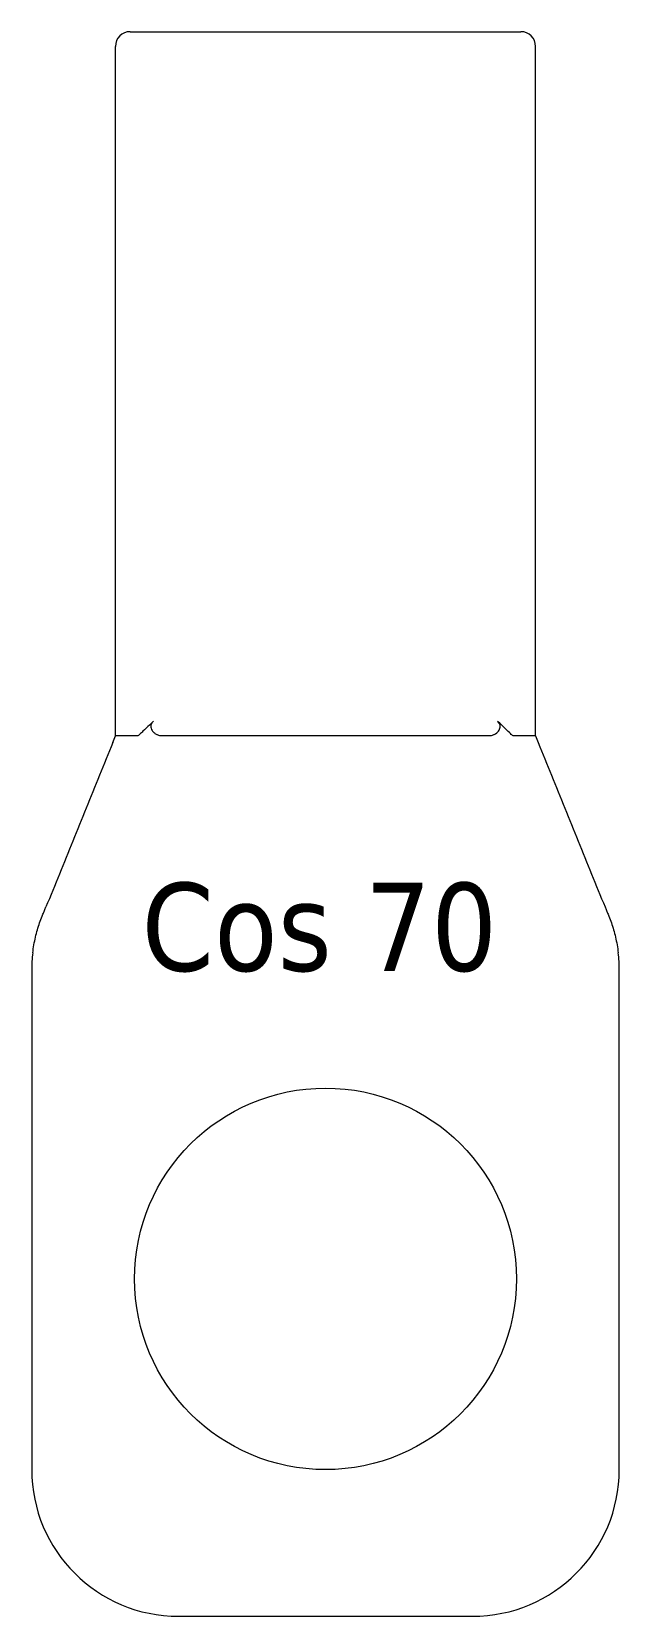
# Model space of a CAD drawing. Header units: millimetres. Extents: x 0 to 20, y 0 to 54.
import ezdxf

# ---------------------------------------------------------------- set-up
doc = ezdxf.new("R2010")
doc.units = ezdxf.units.MM
doc.layers.add('Symbol (ISO)', color=7, linetype='Continuous', lineweight=25)
doc.layers.add('Visible (ISO)', color=7, linetype='Continuous', lineweight=13)
doc.styles.add('Note Text (ISO)', font='tahoma.ttf')

# ---------------------------------------------------------------- blocks, each defined once
blk = doc.blocks.new('dggtứg')
at = {"layer": 'Visible (ISO)'}
for p, q in [((-6.65, 42.5), (6.65, 42.5)), ((-7.15, 18.5), (-7.15, 42)), ((7.15, 18.5), (7.15, 42)), ((-7.147, 18.5), (-7.15, 18.5)), ((-6.501, 18.5), (-7.147, 18.5)), ((-6.395, 18.5), (-6.501, 18.5)), ((5.526, 18.5), (-5.526, 18.5)), ((6.501, 18.5), (6.395, 18.5)), ((7.147, 18.5), (6.501, 18.5)), ((7.15, 18.5), (7.147, 18.5)), ((-10, 10.393), (-10, 9.298)), ((10, 9.298), (10, 10.393)), ((-10, 9.298), (-10, -6.5)), ((10, -6.5), (10, 9.298)), ((-5, -11.5), (5, -11.5))]:
    blk.add_line(p, q, dxfattribs=at)
blk.add_circle((0, 0), 6.5, dxfattribs=at)
for centre, radius, start, end in [((-6.65, 42), 0.5, 90, 180), ((6.65, 42), 0.5, 0, 90), ((-5, 10.521), 5, 173.1851, 180), ((5, 10.521), 5, 0, 6.8149), ((-5, -6.5), 5, 180, 270), ((5, -6.5), 5, 270, 0)]:
    blk.add_arc(centre, radius, start, end, dxfattribs=at)
for points, knots in [([(-5.855, 19), (-5.902, 18.957), (-5.947, 18.915), (-6.07, 18.801), (-6.145, 18.729), (-6.251, 18.626), (-6.286, 18.591), (-6.332, 18.547), (-6.349, 18.532), (-6.379, 18.506), (-6.389, 18.5), (-6.395, 18.5)], [0.1231746, 0.1231746, 0.1231746, 0.1231746, 0.1506879, 0.1506879, 0.1985102, 0.1985102, 0.2228063, 0.2228063, 0.2335766, 0.2335766, 0.2459593, 0.2459593, 0.2459593, 0.2459593]), ([(-5.855, 19), (-5.875, 18.981), (-5.893, 18.962), (-5.911, 18.937), (-5.915, 18.932), (-5.919, 18.925), (-5.921, 18.923), (-5.923, 18.919), (-5.924, 18.917), (-5.926, 18.913), (-5.927, 18.911), (-5.929, 18.907), (-5.93, 18.904), (-5.935, 18.894), (-5.938, 18.887), (-5.945, 18.862), (-5.948, 18.844), (-5.947, 18.805), (-5.944, 18.785), (-5.929, 18.738), (-5.916, 18.711), (-5.88, 18.657), (-5.856, 18.629), (-5.8, 18.58), (-5.771, 18.561), (-5.741, 18.545)], [0.07990694, 0.07990694, 0.07990694, 0.07990694, 0.09407117, 0.09407117, 0.09776413, 0.09776413, 0.09919905, 0.09919905, 0.10037262, 0.10037262, 0.10155724, 0.10155724, 0.10325729, 0.10325729, 0.1076305, 0.1076305, 0.11709418, 0.11709418, 0.12670088, 0.12670088, 0.13960674, 0.13960674, 0.15478517, 0.15478517, 0.16816427, 0.16816427, 0.16816427, 0.16816427]), ([(5.741, 18.545), (5.759, 18.554), (5.776, 18.564), (5.842, 18.612), (5.882, 18.656), (5.921, 18.721), (5.932, 18.744), (5.945, 18.788), (5.948, 18.809), (5.947, 18.853), (5.943, 18.874), (5.933, 18.898), (5.931, 18.902), (5.929, 18.908), (5.927, 18.91), (5.925, 18.914), (5.924, 18.916), (5.922, 18.92), (5.921, 18.922), (5.918, 18.927), (5.916, 18.931), (5.909, 18.94), (5.905, 18.946), (5.887, 18.969), (5.871, 18.985), (5.855, 19)], [0, 0, 0, 0, 0.00658866, 0.00658866, 0.02684535, 0.02684535, 0.03664627, 0.03664627, 0.04563121, 0.04563121, 0.05597639, 0.05597639, 0.0582245, 0.0582245, 0.0594454, 0.0594454, 0.06046669, 0.06046669, 0.06167376, 0.06167376, 0.0638546, 0.0638546, 0.06748643, 0.06748643, 0.07927525, 0.07927525, 0.07927525, 0.07927525]), ([(6.395, 18.5), (6.392, 18.5), (6.389, 18.501), (6.376, 18.508), (6.362, 18.52), (6.293, 18.582), (6.174, 18.703), (5.955, 18.908), (5.905, 18.954), (5.855, 19)], [0, 0, 0, 0, 0.00158152, 0.00158152, 0.00588822, 0.00588822, 0.02193924, 0.02193924, 0.0264664, 0.0264664, 0.0264664, 0.0264664]), ([(-5.526, 18.5), (-5.56, 18.5), (-5.602, 18.503), (-5.663, 18.515), (-5.695, 18.524), (-5.727, 18.538), (-5.734, 18.541), (-5.741, 18.545)], [0.35627431, 0.35627431, 0.35627431, 0.35627431, 0.36669801, 0.36669801, 0.37542952, 0.37542952, 0.37795288, 0.37795288, 0.37795288, 0.37795288]), ([(5.741, 18.545), (5.734, 18.541), (5.727, 18.538), (5.695, 18.524), (5.663, 18.515), (5.602, 18.503), (5.56, 18.5), (5.526, 18.5)], [0.06888522, 0.06888522, 0.06888522, 0.06888522, 0.07140858, 0.07140858, 0.08014009, 0.08014009, 0.0905638, 0.0905638, 0.0905638, 0.0905638]), ([(-7.239, 18.273), (-7.389, 17.903), (-7.54, 17.532), (-7.841, 16.788), (-7.992, 16.415), (-8.296, 15.667), (-8.448, 15.293), (-8.752, 14.544), (-8.904, 14.169), (-9.21, 13.422), (-9.362, 13.048), (-9.515, 12.676)], [-0.8139881, -0.8139881, -0.8139881, -0.8139881, -0.6511905, -0.6511905, -0.4883929, -0.4883929, -0.3255952, -0.3255952, -0.1627976, -0.1627976, 0, 0, 0, 0]), ([(7.239, 18.273), (7.389, 17.903), (7.54, 17.532), (7.841, 16.788), (7.992, 16.415), (8.296, 15.667), (8.448, 15.293), (8.752, 14.544), (8.904, 14.169), (9.21, 13.422), (9.362, 13.048), (9.515, 12.676)], [0.0339721, 0.0339721, 0.0339721, 0.0339721, 0.1967698, 0.1967698, 0.3595674, 0.3595674, 0.522365, 0.522365, 0.6851626, 0.6851626, 0.8479602, 0.8479602, 0.8479602, 0.8479602]), ([(-9.644, 12.36), (-9.636, 12.382), (-9.627, 12.404), (-9.609, 12.447), (-9.6, 12.469), (-9.583, 12.511), (-9.574, 12.532), (-9.557, 12.574), (-9.549, 12.595), (-9.532, 12.636), (-9.523, 12.656), (-9.515, 12.676)], [0, 0, 0, 0, 0.00875524, 0.00875524, 0.01751048, 0.01751048, 0.02626572, 0.02626572, 0.03502096, 0.03502096, 0.0437762, 0.0437762, 0.0437762, 0.0437762]), ([(9.515, 12.676), (9.523, 12.656), (9.532, 12.636), (9.549, 12.595), (9.557, 12.574), (9.574, 12.532), (9.583, 12.511), (9.6, 12.469), (9.609, 12.447), (9.627, 12.404), (9.636, 12.382), (9.644, 12.36)], [0, 0, 0, 0, 0.00875524, 0.00875524, 0.01751048, 0.01751048, 0.02626572, 0.02626572, 0.03502096, 0.03502096, 0.0437762, 0.0437762, 0.0437762, 0.0437762]), ([(-9.965, 11.114), (-9.954, 11.206), (-9.94, 11.296), (-9.909, 11.472), (-9.892, 11.558), (-9.852, 11.728), (-9.831, 11.811), (-9.783, 11.974), (-9.758, 12.054), (-9.704, 12.21), (-9.675, 12.286), (-9.644, 12.36)], [0.0558963, 0.0558963, 0.0558963, 0.0558963, 0.0822955, 0.0822955, 0.1086948, 0.1086948, 0.135094, 0.135094, 0.1614932, 0.1614932, 0.1878925, 0.1878925, 0.1878925, 0.1878925]), ([(9.644, 12.36), (9.675, 12.286), (9.704, 12.21), (9.758, 12.054), (9.783, 11.974), (9.831, 11.811), (9.852, 11.728), (9.892, 11.558), (9.909, 11.472), (9.94, 11.296), (9.954, 11.206), (9.965, 11.114)], [0, 0, 0, 0, 0.0263992, 0.0263992, 0.0527985, 0.0527985, 0.0791977, 0.0791977, 0.105597, 0.105597, 0.1319962, 0.1319962, 0.1319962, 0.1319962]), ([(-10, 10.521), (-10, 10.521), (-10, 10.521), (-10, 10.52), (-10, 10.517), (-10, 10.506), (-10, 10.469), (-10, 10.443), (-10, 10.412), (-10, 10.406), (-10, 10.399), (-10, 10.393)], [-0.0159419, -0.0159419, -0.0159419, -0.0159419, 0, 0, 0, 0.0860867, 0.0860867, 0.1721733, 0.1721733, 0.1721733, 0.1898957, 0.1898957, 0.1898957, 0.1898957]), ([(10, 10.393), (10, 10.399), (10, 10.406), (10, 10.412), (10, 10.443), (10, 10.469), (10, 10.506), (10, 10.517), (10, 10.52), (10, 10.521), (10, 10.521), (10, 10.521)], [0.1545093, 0.1545093, 0.1545093, 0.1545093, 0.1722025, 0.1722025, 0.1722025, 0.2583037, 0.2583037, 0.344405, 0.344405, 0.344405, 0.3603469, 0.3603469, 0.3603469, 0.3603469])]:
    blk.add_open_spline(points, degree=3, knots=knots, dxfattribs=at)
for points in [[(-7.239, 18.273), (-7.208, 18.349), (-7.179, 18.424), (-7.15, 18.5)], [(7.15, 18.5), (7.179, 18.424), (7.208, 18.349), (7.239, 18.273)]]:
    blk.add_open_spline(points, degree=3, dxfattribs=at)
at = {"layer": 'Symbol (ISO)', "insert": (-6.263, 13.496), "char_height": 3, "width": 28.81118, "attachment_point": 1, "style": 'Note Text (ISO)'}
blk.add_mtext('{\\H1x;Cos 70}', dxfattribs=at)

msp = doc.modelspace()

# ---------------------------------------------------------------- block references
msp.add_blockref('dggtứg', (10, 11.5))

doc.saveas('drawing.dxf')
